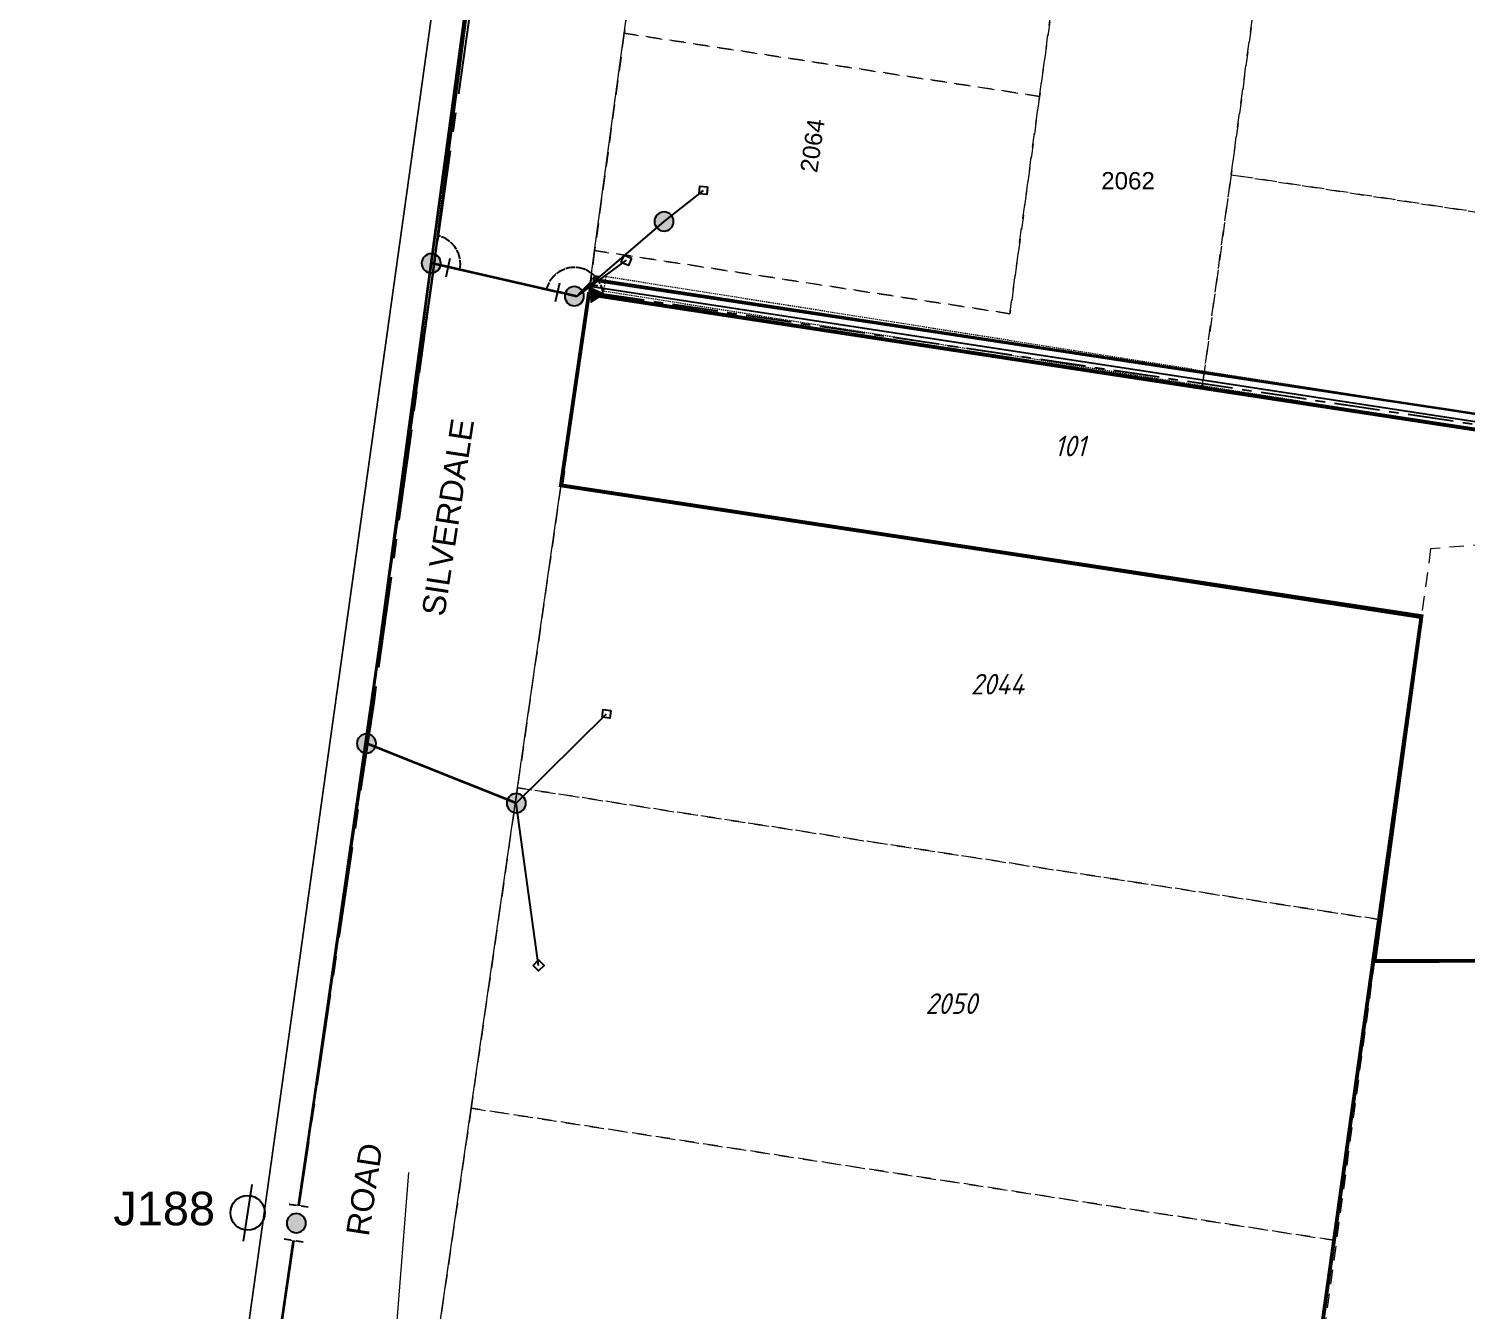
# Model space of a CAD drawing. Header units: metres. Extents: x 277548 to 280124, y 6243677 to 6246862.
# Drawn here: x 278435.7 to 278585.5, y 6245176.4 to 6245310 of the extents above; entities that cross this region are included whole.
import ezdxf
from ezdxf.enums import TextEntityAlignment as Align

# ---------------------------------------------------------------- set-up
doc = ezdxf.new("R2010")
doc.units = ezdxf.units.M
for name, pattern in [('Cable Exist OH', [1, 1, 0]), ('Cable New OH', [6, 4, -2]), ('Dash', [5, 3, -2]), ('DIVIDE', [1.25, 0.5, -0.25, 0, -0.25, 0, -0.25]), ('DIVIDE2', [0.625, 0.25, -0.125, 0, -0.125, 0, -0.125]), ('HIDDEN', [0.375, 0.25, -0.125]), ('HIDDEN2', [0.1875, 0.125, -0.0625]), ('IECLCENT', [15.5, 9.5, -2, 2, -2]), ('PHANTOM2', [1.25, 0.625, -0.125, 0.125, -0.125, 0.125, -0.125])]:
    doc.linetypes.add(name, pattern=pattern)
doc.layers.get('0').update_dxf_attribs({"color": 6})
doc.layers.add('_User ZKERB-3-1', color=7, linetype='Continuous', lineweight=0, true_color=0x949494)
doc.layers.add('_User ZSTG1-1-1', color=7, linetype='Continuous', lineweight=0, true_color=0x0000f0)
for name, color, linetype, lineweight in [('_User ZSTG1-1-5', 7, 'Continuous', 0), ('Cadastre Land Parcels_SP_EXT', 9, 'Continuous', 5), ('Cadastre Other Property_SP_EXT', 9, 'HIDDEN', 5), ('Cadastre Roads_SP_EXT', 94, 'Continuous', 15)]:
    doc.layers.add(name, color=color, linetype=linetype, lineweight=lineweight)
for name, color, linetype in [('Duct_SP_EXT', 7, 'Continuous'), ('Equip_LV_EXT', 7, 'Continuous'), ('Equip_SP_HV_EXT', 7, 'Continuous'), ('Mains_HV_NEW', 2, 'Continuous'), ('Mains_LV_EXT', 7, 'Continuous'), ('Notes', 7, 'Continuous'), ('Notes_HV_MISC', 7, 'Continuous'), ('Notes_LV_MISC', 7, 'Continuous'), ('Notes_SP_MISC', 7, 'Continuous'), ('Services_SP_EXT', 7, 'Continuous'), ('Span_SP_MISC', 7, 'Continuous'), ('Sub_HV_EXT', 7, 'Continuous'), ('SupportsOH_SP_TR_HV_LV_SL_EXT', 7, 'Continuous')]:
    doc.layers.add(name, color=color, linetype=linetype)
doc.styles.add('HVSW_LABEL', font='arial.ttf')
doc.styles.add('iecISOCP', font='isocp.shx')
doc.styles.add('POLE_LABEL', font='arial.ttf')
doc.styles.get("Standard").update_dxf_attribs({"font": 'arial.ttf'})

# ---------------------------------------------------------------- blocks, each defined once
blk = doc.blocks.new('CCP_EXT')
at = {"flags": 9}
for tag, p in [('LIFE_SUPPORT', (0, -1.6)), ('STATE', (0, -1.8)), ('NOTES', (0, -2))]:
    blk.add_attdef(tag, text='', height=0.2, dxfattribs=at).set_placement(p, align=Align.MIDDLE_LEFT)
blk.add_wipeout([(0, 0.57), (0.57, 0), (0, -0.57), (-0.57, 0)])
blk.add_lwpolyline([(-0.57, 0), (0, 0.57), (0.57, 0), (0, -0.57), (-0.57, 0)])
at = {"flags": 1}
blk.add_attdef('Z', (0, 0), '', height=0.2, dxfattribs=at)
at = {"flags": 9}
for tag, p in [('CCP_TYPE', (0, 0)), ('CONSTRUCTED_VOLTAGE', (0, -0.2)), ('OPERATING_VOLTAGE', (0, -0.6)), ('ORIENTATION', (0, -0.8)), ('OWNED_BY', (0, -1)), ('NO_PHASES', (0, -0.4)), ('USAGE', (0, -1.2)), ('LEGEND', (0, -1.4))]:
    blk.add_attdef(tag, text='', height=0.2, dxfattribs=at).set_placement(p, align=Align.MIDDLE_LEFT)
blk = doc.blocks.new('POLE_EXT')
blk.add_hatch(color=256).paths.add_polyline_path([(-1, 0, 1), (1, 0, 1)])
blk.add_lwpolyline([(-1, 0, 1), (1, 0, 1)], format="xyb", close=True)
for tag, height, flags, p in [('pNumber', 2.5, 8, (-17.84, 2.07)), ('OWNED_BY', 0.2, 9, (1.35, -0.4)), ('SPECIAL_USE', 0.2, 9, (1.35, -0.8)), ('STATE', 0.2, 9, (1.35, -1)), ('cLV', 0.2, 9, (1.35, -1.4)), ('hDepth', 0.2, 9, (1.35, -1.6)), ('PARENT', 0.2, 9, (1.35, -0.6)), ('USAGE', 0.2, 9, (1.35, -1.2)), ('hDia', 0.2, 9, (1.35, -1.8)), ('cHV', 0.2, 9, (1.35, -2)), ('LBRACKET', 0.2, 9, (1.35, -2.2)), ('LExisting', 0.2, 9, (1.35, -2.4)), ('LANTNUMBER', 0.2, 9, (1.35, -2.6)), ('LOther', 0.2, 9, (1.35, -2.8)), ('LRemove', 0.2, 9, (1.35, -3)), ('cLinedev', 0.2, 9, (1.35, -3.4)), ('pExisting', 0.2, 9, (1.35, -3.8)), ('pFooting', 0.2, 9, (1.35, -4.4)), ('LEGEND', 0.2, 9, (1.35, -3.2)), ('LOCATION', 0.2, 9, (1.35, -3.6)), ('PFNUMBER', 0.2, 9, (1.35, -4)), ('NEWPFNUMBER', 0.2, 9, (1.35, -4.2)), ('pNew', 0.2, 9, (1.35, -4.6)), ('pRelocate', 0.2, 9, (1.35, -5)), ('pRemove', 0.2, 9, (1.35, -5.2)), ('pReplace', 0.2, 9, (1.35, -5.4)), ('pStay', 0.2, 9, (1.35, -5.6)), ('pType', 0.2, 9, (1.35, -5.8)), ('cspan', 0.2, 9, (1.35, -6)), ('STREETNAME', 0.2, 9, (1.35, -6.2)), ('SUBURB', 0.2, 9, (1.35, -6.4)), ('OPERATED_BY', 0.2, 9, (1.36, -7.01)), ('NOTES', 0.2, 9, (1.35, -6.6)), ('MAINTAINED_BY', 0.2, 9, (1.36, -6.81))]:
    blk.add_attdef(tag, text='', height=height, dxfattribs=dict(flags=flags)).set_placement(p, align=Align.MIDDLE_LEFT)
at = {"style": 'POLE_LABEL'}
for tag, height, flags, p in [('ASSET_NUM', 2.5, 8, (2, 2)), ('STRUCTURE_PLANT_NUMBER', 0.2, 9, (1.35, 0.03)), ('STREET_CODE', 0.2, 9, (1.35, -0.2))]:
    blk.add_attdef(tag, text='', height=height, dxfattribs=dict(at, flags=flags)).set_placement(p, align=Align.MIDDLE_LEFT)
at = {"flags": 1}
blk.add_attdef('Z', (1.35, -7.33), '', height=0.2, dxfattribs=at)
blk = doc.blocks.new('HV_ABS_CLOSED_EXT')
blk.add_line((-3, 6.87), (3, 6.87))
blk.add_circle((0, 6.87), 1.8)
at = {"style": 'HVSW_LABEL'}
for tag, height, flags, p in [('ASSET_NUM', 3.5, 8, (2, 2)), ('STREET_CODE', 0.2, 9, (0, -0.2))]:
    blk.add_attdef(tag, text='', height=height, dxfattribs=dict(at, flags=flags)).set_placement(p, align=Align.MIDDLE_LEFT)
at = {"flags": 1}
blk.add_attdef('Z', (0, 0), '', height=0.2, dxfattribs=at)
at = {"flags": 9}
for tag, p in [('ACTUAL_STATUS', (0, -0.4)), ('CONSTRUCTED_VOLTAGE', (0, -0.6)), ('OPERATING_VOLTAGE', (0, -1)), ('ORIENTATION', (0, -1.2)), ('OWNED_BY', (0, -1.4)), ('STATE', (0, -1.6)), ('NO_PHASES', (0, -0.8)), ('SWITCH_TYPE', (0, -1.8)), ('STREETNAME', (0, -2.6)), ('SUBURB', (0, -2.8)), ('USAGE', (0, -2)), ('LEGEND', (0, -2.2)), ('LOCATION', (0, -2.4)), ('NOTES', (0, -3))]:
    blk.add_attdef(tag, text='', height=0.2, dxfattribs=at).set_placement(p, align=Align.MIDDLE_LEFT)
blk = doc.blocks.new('HV_ENDCAP_NEW')
for points in [[(-0.5, 0.25), (-0.5, 0.75), (0.5, 0.75), (0.5, 0.25)], [(0, 0.5), (0, 0)]]:
    blk.add_lwpolyline(points)
for tag, flags, p in [('CONNECTOR_TYPE', 9, (1.5, 0)), ('CONSTRUCTED_VOLTAGE', 9, (1.5, -0.2)), ('OPERATING_VOLTAGE', 9, (1.5, -0.6)), ('ORIENTATION', 9, (1.5, -0.8)), ('OWNED_BY', 9, (1.5, -1)), ('OPERATED_BY', 9, (1.5, -1.2)), ('STATE', 9, (1.5, -1.6)), ('NO_PHASES', 9, (1.5, -0.4)), ('MAINTAINED_BY', 9, (1.5, -1.4)), ('Z', 1, (1.5, -2.4)), ('USAGE', 9, (1.5, -1.8)), ('LEGEND', 9, (1.5, -2)), ('NOTES', 9, (1.5, -2.2))]:
    blk.add_attdef(tag, text='', height=0.2, dxfattribs=dict(flags=flags)).set_placement(p, align=Align.MIDDLE_LEFT)
blk = doc.blocks.new('End Shackle_NEW')
blk.add_line((1, 1.81), (-1, 1.81))
at = {"flags": 1}
blk.add_attdef('Z', (0, 0), '', height=0.2, dxfattribs=at)
at = {"flags": 9}
for tag, p in [('CONNECTOR_TYPE', (0, 0)), ('CONSTRUCTED_VOLTAGE', (0, -0.2)), ('OPERATING_VOLTAGE', (0, -0.6)), ('ORIENTATION', (0, -0.8)), ('OWNED_BY', (0, -1)), ('STATE', (0, -1.2)), ('NO_PHASES', (0, -0.4)), ('USAGE', (0, -1.4)), ('NOTES', (0, -1.6)), ('OPERATED_BY', (0, -2.01)), ('MAINTAINED_BY', (0, -1.81))]:
    blk.add_attdef(tag, text='', height=0.2, dxfattribs=at).set_placement(p, align=Align.MIDDLE_LEFT)
blk.add_wipeout([(-0.25, 0), (-0.25, 1.81), (0.25, 1.82), (0.25, 0)])
blk = doc.blocks.new('LV_End Shackle_EXT')
at = {"flags": 9}
for tag, p in [('OWNED_BY', (0, -1)), ('STATE', (0, -1.2)), ('USAGE', (0, -1.4)), ('NOTES', (0, -1.6))]:
    blk.add_attdef(tag, text='', height=0.2, dxfattribs=at).set_placement(p, align=Align.MIDDLE_LEFT)
blk.add_wipeout([(-0.25, 0), (-0.25, 1.81), (0.25, 1.82), (0.25, 0)])
blk.add_line((1, 1.81), (-1, 1.81))
at = {"flags": 1}
blk.add_attdef('Z', (0, 0), '', height=0.2, dxfattribs=at)
at = {"flags": 9}
for tag, p in [('CONNECTOR_TYPE', (0, 0)), ('CONSTRUCTED_VOLTAGE', (0, -0.2)), ('OPERATING_VOLTAGE', (0, -0.6)), ('ORIENTATION', (0, -0.8)), ('NO_PHASES', (0, -0.4))]:
    blk.add_attdef(tag, text='', height=0.2, dxfattribs=at).set_placement(p, align=Align.MIDDLE_LEFT)
blk = doc.blocks.new('UGOH_EXT')
blk.add_hatch(color=256).paths.add_polyline_path([(-0.75, 1.7), (0.75, 1.7), (0, 3)])
at = {"color": 1}
blk.add_lwpolyline([(-0.75, 1.7), (0.75, 1.7), (0, 3)], close=True, dxfattribs=at)
for tag, flags, p in [('CONSTRUCTED_VOLTAGE', 9, (1.5, 0)), ('ACTUAL_STATUS', 9, (1.5, -1.6)), ('OPERATING_VOLTAGE', 9, (1.5, -0.2)), ('ORIENTATION', 9, (1.5, -0.4)), ('STATE', 9, (1.5, -0.6)), ('OWNED_BY', 9, (1.5, -1)), ('OPERATED_BY', 9, (1.5, -1.2)), ('USAGE', 9, (1.5, -0.8)), ('MAINTAINED_BY', 9, (1.5, -1.4)), ('TYPE', 1, (1.5, -2)), ('NUMBER_OF_PHASES', 9, (1.5, -1.8))]:
    blk.add_attdef(tag, text='', height=0.2, dxfattribs=dict(flags=flags)).set_placement(p, align=Align.MIDDLE_LEFT)

msp = doc.modelspace()

# ---------------------------------------------------------------- linework, layer by layer
at = {"layer": '_User ZKERB-3-1', "linetype": 'Continuous'}
msp.add_line((278475.27418, 6245190.77777), (278471.01218, 6245137.88406), dxfattribs=at)
at = {"layer": '_User ZSTG1-1-1', "color": 252, "linetype": 'Dash', "ltscale": 0.5, "true_color": 0x878787}
for p, q in [((278494.04897, 6245282.32698), (278583.71369, 6245268.69531)), ((278583.71369, 6245268.69531), (278601.63081, 6245265.97172)), ((278580.82827, 6245248.76502), (278491.33162, 6245262.37113)), ((278600.21361, 6245257.235), (278581.78509, 6245255.7927)), ((278581.78509, 6245255.7927), (278580.82827, 6245248.76502)), ((278580.82827, 6245248.76502), (278575.93578, 6245212.83527)), ((278575.93578, 6245212.83527), (278570.26369, 6245171.18021)), ((278595.44789, 6245212.8472), (278575.93578, 6245212.83527))]:
    msp.add_line(p, q, dxfattribs=at)
for points in [[(278529.79197, 6245327.75096), (278500.827, 6245332.15796), (278497.74296, 6245309.51398), (278541.024, 6245302.934), (278544.10804, 6245325.57798), (278529.79197, 6245327.75096)], [(278549.68404, 6245324.72698), (278544.10804, 6245325.57798), (278541.024, 6245302.934), (278537.94004, 6245280.28799), (278494.659, 6245286.86903), (278494.03899, 6245282.31001), (278557.97299, 6245272.61701), (278560.98796, 6245294.75996), (278564.75897, 6245322.45303), (278549.68404, 6245324.72698)], [(278569.57902, 6245321.72102), (278564.75897, 6245322.45303), (278560.98796, 6245294.75996), (278600.35896, 6245288.77402), (278605.33403, 6245271.81698), (278605.88496, 6245272.24901), (278606.45797, 6245272.65296), (278607.05104, 6245273.02599), (278607.66204, 6245273.36801), (278608.28999, 6245273.677), (278608.93403, 6245273.95101), (278609.59201, 6245274.19401), (278609.82998, 6245274.27104), (278597.141, 6245317.52999), (278589.47099, 6245318.69598), (278569.57902, 6245321.72102)], [(278541.024, 6245302.934), (278497.74296, 6245309.51398), (278494.659, 6245286.86903), (278537.94004, 6245280.28799), (278541.024, 6245302.934)], [(278605.33403, 6245271.81698), (278600.35896, 6245288.77402), (278560.98796, 6245294.75996), (278557.97299, 6245272.61701), (278583.67196, 6245268.75696), (278601.64499, 6245265.97899), (278601.835, 6245266.58601), (278602.05503, 6245267.18402), (278602.30599, 6245267.76799), (278602.589, 6245268.33897), (278602.90002, 6245268.89396), (278603.24002, 6245269.432), (278603.60801, 6245269.94998), (278604.001, 6245270.45003), (278604.42102, 6245270.92897), (278604.86604, 6245271.38397), (278605.33403, 6245271.81698)], [(278576.39803, 6245217.15499), (278580.73466, 6245248.54533), (278491.1409, 6245262.39853), (278486.61402, 6245230.887), (278576.39803, 6245217.15499)], [(278576.39803, 6245217.15499), (278486.61402, 6245230.887), (278481.78399, 6245197.49197), (278571.70103, 6245183.72604), (278576.39803, 6245217.15499)], [(278571.70103, 6245183.72604), (278481.78399, 6245197.49197), (278476.95502, 6245164.19004), (278567.05297, 6245150.34797), (278571.70103, 6245183.72604)]]:
    msp.add_lwpolyline(points, close=True, dxfattribs=at)
at = {"layer": 'Cadastre Other Property_SP_EXT', "linetype": 'HIDDEN2'}
msp.add_lwpolyline([(278495.82436, 6245284.14456), (278495.58226, 6245282.66747), (278602.77584, 6245265.71395), (278603.33159, 6245267.14472), (278495.82436, 6245284.14456)], close=True, dxfattribs=at)
at = {"layer": 'Duct_SP_EXT'}
for p, q in [((278494.29378, 6245283.99248), (278494.23026, 6245283.57731)), ((278494.29378, 6245283.99248), (278601.99339, 6245267.51577)), ((278494.16675, 6245283.16214), (278494.23026, 6245283.57731)), ((278494.16675, 6245283.16214), (278601.86636, 6245266.68543))]:
    msp.add_line(p, q, dxfattribs=at)
at = {"layer": 'Notes_HV_MISC', "linetype": 'Cable Exist OH', "const_width": 0.25}
msp.add_lwpolyline([(278463.56033, 6245185.51161), (278451.41101, 6245102.56338)], dxfattribs=at)
at = {"layer": 'Notes_LV_MISC', "linetype": 'IECLCENT'}
for points in [[(278486.15054, 6245343.31144), (278477.65681, 6245283.54741)], [(278492.79249, 6245282.09676), (278477.62607, 6245285.53681)], [(278471.66922, 6245239.98999), (278463.56033, 6245185.51161)], [(278470.87508, 6245235.49464), (278486.49171, 6245229.28061)]]:
    msp.add_lwpolyline(points, dxfattribs=at)
at = {"layer": 'Notes_LV_MISC', "linetype": 'IECLCENT', "ltscale": 0.5, "flags": 128}
msp.add_lwpolyline([(278603.64722, 6245265.61031), (278602.93141, 6245260.34548), (278600.94964, 6245260.61492), (278601.74207, 6245266.44324), (278495.52565, 6245282.32532), (278494.66227, 6245282.25742)], dxfattribs=at)
at = {"layer": 'Services_SP_EXT'}
msp.add_lwpolyline([(278470.87508, 6245235.53767), (278486.49171, 6245229.28061)], dxfattribs=at)
at = {"layer": 'Span_SP_MISC', "lineweight": 35}
for p, q in [((278463.56033, 6245185.51144), (278470.87508, 6245235.49464)), ((278486.49171, 6245229.28061), (278470.87508, 6245235.49464)), ((278451.41101, 6245102.56338), (278463.56033, 6245185.51144))]:
    msp.add_line(p, q, dxfattribs=at)

# ---------------------------------------------------------------- block references
at = {"layer": 'Equip_LV_EXT', "rotation": 273.9854474721979}
msp.add_blockref('UGOH_EXT', (278492.53662, 6245282.10635), dxfattribs=at)
at = {"layer": 'Equip_SP_HV_EXT'}
ref = msp.add_blockref('HV_ABS_CLOSED_EXT', (278451.70046, 6245187.63103), dxfattribs=dict(at, rotation=261.2579723912438))
ref.add_attrib('ASSET_NUM', 'J188', dxfattribs={"layer": '0', "height": 3.5, "style": 'HVSW_LABEL'}).set_placement((278444.4932, 6245184.23584), align=Align.BOTTOM_LEFT)
at = {"layer": 'Sub_HV_EXT', "linetype": 'DIVIDE', "rotation": 82.2093648424263}
msp.add_blockref('HV_ENDCAP_NEW', (278495.30478, 6245283.65072), dxfattribs=at)
at = {"layer": 'SupportsOH_SP_TR_HV_LV_SL_EXT'}
for p in [(278501.89183, 6245289.89147), (278470.87508, 6245235.49464), (278486.49171, 6245229.28061), (278486.49171, 6245229.28061)]:
    msp.add_blockref('POLE_EXT', p, dxfattribs=at)

# ---------------------------------------------------------------- texts
at = {"layer": '_User ZSTG1-1-5', "color": 252, "linetype": 'Cable New OH', "true_color": 0x878787, "style": 'iecISOCP', "oblique": 15}
for s, p in [('101', (278542.56529, 6245265.42497)), ('2044', (278533.85101, 6245240.60725)), ('2050', (278529.12426, 6245207.31502))]:
    msp.add_text(s, height=2.15, dxfattribs=at).set_placement(p)
at = {"layer": 'Cadastre Land Parcels_SP_EXT'}
msp.add_text('2064', height=1.8, rotation=81.667061, dxfattribs=at).set_placement((278517.84154, 6245294.90127))
msp.add_text('2062', height=1.8, dxfattribs=at).set_placement((278547.44945, 6245293.24409))
at = {"layer": 'Notes_LV_MISC', "color": 7}
for s, p in [('SILVERDALE', (278479.36514, 6245259.07062)), ('ROAD', (278470.65398, 6245189.02365))]:
    msp.add_text(s, height=2.4, rotation=81.3555561, dxfattribs=at).set_placement(p, align=Align.MIDDLE_CENTER)

# ---------------------------------------------------------------- next in the draw order: block references
at = {"layer": 'Equip_LV_EXT'}
for p, rotation in [((278477.62672, 6245285.49396), 257.1769269528102), ((278492.53644, 6245282.1064), 77.17656077365521)]:
    msp.add_blockref('LV_End Shackle_EXT', p, dxfattribs=dict(at, rotation=rotation))

# ---------------------------------------------------------------- next in the draw order: linework, layer by layer
at = {"layer": '_User ZSTG1-1-1', "color": 252, "linetype": 'Dash', "ltscale": 0.5, "true_color": 0x878787}
msp.add_line((278491.33162, 6245262.37113), (278494.04897, 6245282.32698), dxfattribs=at)
at = {"layer": 'Cadastre Land Parcels_SP_EXT', "linetype": 'Continuous'}
msp.add_lwpolyline([(278487.77603, 6245383.72699), (277752.27298, 6245488.94898), (277699.81304, 6245136.16802), (278096.86401, 6245079.83796), (278048.99497, 6244739.71701), (278118.93303, 6244744.49801), (278213.65598, 6244772.58204), (278291.14497, 6244821.76697), (278321.77599, 6244865.59099), (278358.03096, 6244967.69299), (278447.97203, 6245099.12503), (278487.347, 6245380.666), (278487.77603, 6245383.72699)], close=True, dxfattribs=at)
msp.add_lwpolyline([(279153.18627, 6245168.51426), (278660.67525, 6245243.39005), (278599.53344, 6245252.68536), (278601.196, 6245264.05802), (278601.29599, 6245264.64499), (278601.42796, 6245265.22701), (278601.47398, 6245265.40801), (278601.64499, 6245265.97899), (278583.67196, 6245268.75696), (278557.97299, 6245272.61701), (278557.97299, 6245272.61701), (278494.03899, 6245282.31001), (278491.1409, 6245262.39853), (278580.74285, 6245248.54404), (278576.39803, 6245217.15499), (278571.70103, 6245183.72604), (278567.05297, 6245150.34797), (278476.95502, 6245164.19004), (278469.09201, 6245108.23398), (278489.14298, 6245105.09596), (278466.94294, 6244948.90088), (279257.03894, 6244823.62074)], dxfattribs=at)
at = {"layer": 'Cadastre Roads_SP_EXT', "linetype": 'Continuous'}
msp.add_lwpolyline([(278376.41097, 6244959.55701), (278466.47003, 6245089.74803), (278469.09201, 6245108.23404), (278476.95501, 6245164.19004), (278481.78401, 6245197.49199), (278486.61398, 6245230.88701), (278491.40501, 6245264.237), (278494.039, 6245282.31001), (278494.65899, 6245286.86897), (278497.74298, 6245309.51401), (278500.82697, 6245332.15799), (278507.613, 6245381.99704), (278499.17097, 6245381.44301), (278487.34701, 6245380.66601), (278447.97201, 6245099.12504), (278358.03102, 6244967.69297)], dxfattribs=at)
at = {"layer": 'Mains_LV_EXT', "linetype": 'Cable Exist OH'}
for centre, radius, start, end in [((278477.66853, 6245285.48454), 3, 348.0146077, 76.9209367), ((278492.53651, 6245282.10657), 2.99714, 4.1853883, 166.3208995)]:
    msp.add_arc(centre, radius, start, end, dxfattribs=at)
at = {"layer": 'Notes_HV_MISC', "linetype": 'Cable Exist OH', "const_width": 0.25}
for points in [[(278485.70942, 6245345.34999), (278477.66932, 6245283.54132)], [(278477.66932, 6245283.54132), (278463.56033, 6245185.51161)]]:
    msp.add_lwpolyline(points, dxfattribs=at)
at = {"layer": 'Notes_LV_MISC', "linetype": 'IECLCENT'}
msp.add_lwpolyline([(278477.66932, 6245283.54132), (278471.66922, 6245239.98999)], dxfattribs=at)
at = {"layer": 'Notes_SP_MISC', "linetype": 'IECLCENT', "ltscale": 0.5, "const_width": 0.2, "flags": 128}
msp.add_lwpolyline([(278494.23027, 6245283.57732), (278492.79249, 6245282.09676)], dxfattribs=at)
at = {"layer": 'Span_SP_MISC', "lineweight": 35}
for p, q in [((278470.87508, 6245235.49464), (278487.97117, 6245362.09931)), ((278492.79249, 6245282.09676), (278477.62607, 6245285.53681))]:
    msp.add_line(p, q, dxfattribs=at)

# ---------------------------------------------------------------- next in the draw order: block references
at = {"layer": 'SupportsOH_SP_TR_HV_LV_SL_EXT'}
for p in [(278477.62607, 6245285.53681), (278477.62607, 6245285.53681), (278492.53645, 6245282.10644), (278492.53645, 6245282.10644)]:
    msp.add_blockref('POLE_EXT', p, dxfattribs=at)

# ---------------------------------------------------------------- next in the draw order: block references
at = {"layer": 'Mains_HV_NEW', "color": 2, "linetype": 'Cable New OH', "rotation": 351.8099097080914}
msp.add_blockref('End Shackle_NEW', (278463.56033, 6245185.51161), dxfattribs=at).dxf.unprotected_set("ltscale", 0)
at = {"layer": 'Services_SP_EXT'}
for p, rotation in [((278505.98481, 6245293.14226), 219.0428690117449), ((278497.95993, 6245285.84962), 202.864917415533), ((278495.8971, 6245238.5849), 216.1598807165001)]:
    msp.add_blockref('CCP_EXT', p, dxfattribs=dict(at, rotation=rotation))
msp.add_blockref('CCP_EXT', (278488.81204, 6245212.37439), dxfattribs=at)

# ---------------------------------------------------------------- next in the draw order: block references
at = {"layer": 'Mains_HV_NEW', "color": 2, "linetype": 'Cable New OH', "rotation": 171.6672108562804}
msp.add_blockref('End Shackle_NEW', (278463.56033, 6245185.51161), dxfattribs=at).dxf.unprotected_set("ltscale", 0)
at = {"layer": 'Services_SP_EXT'}
for p, rotation in [((278505.98481, 6245293.14226), 219.0428690117449), ((278497.95993, 6245285.84962), 202.864917415533), ((278495.8971, 6245238.5849), 216.1598807165001)]:
    msp.add_blockref('CCP_EXT', p, dxfattribs=dict(at, rotation=rotation))
msp.add_blockref('CCP_EXT', (278488.81204, 6245212.37439), dxfattribs=at)

# ---------------------------------------------------------------- next in the draw order: linework, layer by layer
at = {"layer": 'Notes', "color": 20, "linetype": 'PHANTOM2', "ltscale": 7.5, "true_color": 0xff470a, "const_width": 0.4, "flags": 128}
msp.add_lwpolyline([(278494.0465, 6245282.30887), (278601.62036, 6245265.8967), (278601.45683, 6245265.26602), (278601.32518, 6245264.77353), (278599.53344, 6245252.68536), (279145.25413, 6245169.72015), (279149.03558, 6245165.1227), (279147.36243, 6245126.49783), (279111.26352, 6245134.42811), (278893.7627, 6245167.49461), (278772.07802, 6245187.00574), (278635.14377, 6245207.82359), (278634.99144, 6245206.83542), (278595.44789, 6245212.8472), (278575.93578, 6245212.83527), (278580.82827, 6245248.76502), (278491.1409, 6245262.39853)], close=True, dxfattribs=at)
msp.add_lwpolyline([(278491.1409, 6245262.39853), (278580.82827, 6245248.76502), (278566.8694, 6245149.14049), (278476.73864, 6245162.65024), (278469.15313, 6245108.669), (278490.58761, 6245105.68093), (278481.62159, 6245046.23023), (278519.68421, 6245040.44342), (278537.47973, 6245037.73798), (278537.83035, 6245040.04422), (278712.8503, 6245013.43606), (278718.64237, 6245051.49788), (278726.85868, 6245050.12118), (278729.13217, 6245065.07548), (278732.30009, 6245085.91305), (278732.31704, 6245097.45294), (278751.35871, 6245095.30822), (278812.84224, 6245085.96092), (278827.54905, 6245085.36041), (278876.98037, 6245078.50613), (279083.60407, 6245047.09327), (279090.03231, 6245046.11599), (279144.98476, 6245027.52503, 0.130972358), (279149.70392, 6245088.12442), (279153.18627, 6245168.51426), (279145.25411, 6245169.72018), (279149.03558, 6245165.1227), (279147.36236, 6245126.49632), (279111.26352, 6245134.42811), (278893.7627, 6245167.49461), (278772.07802, 6245187.00574), (278635.14377, 6245207.82359), (278634.99144, 6245206.83542), (278595.44789, 6245212.8472), (278575.93578, 6245212.83527), (278580.82827, 6245248.76502), (278491.1409, 6245262.39853)], format="xyb", close=True, dxfattribs=at)
at = {"layer": 'Notes_HV_MISC', "linetype": 'DIVIDE2', "ltscale": 7.5, "const_width": 0.25, "flags": 128}
msp.add_lwpolyline([(278859.95972, 6245236.45039), (278858.46622, 6245225.53434), (278837.07599, 6245228.69006), (278837.07599, 6245228.69006), (278801.108, 6245234.15914), (278781.32918, 6245237.16611), (278761.55012, 6245240.17317), (278741.77014, 6245243.18014), (278721.99107, 6245246.18712), (278702.21217, 6245249.19409), (278682.43303, 6245252.20107), (278662.65313, 6245255.20913), (278642.87398, 6245258.2151), (278632.93807, 6245259.72684), (278632.0632, 6245259.88275), (278631.15664, 6245260.09513), (278630.26893, 6245260.35313), (278629.39148, 6245260.65626), (278628.53029, 6245261.00778), (278627.69422, 6245261.40067), (278626.87599, 6245261.83635), (278626.07862, 6245262.31841), (278625.31061, 6245262.83959), (278624.56929, 6245263.40123), (278623.86234, 6245263.99899), (278623.18576, 6245264.63211), (278622.5427, 6245265.30169), (278621.93944, 6245265.99821), (278621.43502, 6245266.64135), (278620.91968, 6245267.37433), (278620.64399, 6245267.79407), (278620.35904, 6245268.1898), (278620.06367, 6245268.55808), (278619.74952, 6245268.91043), (278619.41778, 6245269.24509), (278619.06768, 6245269.56366), (278618.70432, 6245269.86129), (278618.32545, 6245270.13848), (278617.92772, 6245270.3994), (278617.5219, 6245270.6368), (278617.10241, 6245270.85277), (278616.67215, 6245271.04738), (278616.23446, 6245271.21763), (278615.78585, 6245271.36569), (278615.33132, 6245271.48998), (278614.87262, 6245271.58933), (278614.40324, 6245271.66557), (278613.93636, 6245271.7172), (278613.46381, 6245271.74348), (278612.99092, 6245271.74657), (278612.51971, 6245271.72413), (278612.05508, 6245271.678), (278611.58945, 6245271.60518), (278611.12266, 6245271.50908), (278610.67413, 6245271.39105), (278610.5737, 6245271.3586), (278610.04176, 6245271.16216), (278609.54051, 6245270.94878), (278609.0577, 6245270.71129), (278608.5834, 6245270.44578), (278608.12202, 6245270.15549), (278607.67583, 6245269.84102), (278607.28169, 6245269.53196), (278606.95837, 6245269.23275), (278606.62271, 6245268.88966), (278606.31006, 6245268.53306), (278606.01169, 6245268.15335), (278605.73258, 6245267.76054), (278605.47832, 6245267.35814), (278605.24326, 6245266.93881), (278601.87418, 6245267.46133), (278601.87418, 6245267.46133), (278583.89798, 6245270.23991), (278558.19681, 6245274.10015), (278495.30478, 6245283.63531)], dxfattribs=at)
at = {"layer": 'Services_SP_EXT'}
for points in [[(278492.79243, 6245282.09659), (278501.89171, 6245289.89146), (278505.98484, 6245293.14225)], [(278492.79243, 6245282.09659), (278497.96007, 6245285.84958)], [(278486.49171, 6245229.28061), (278495.8971, 6245238.58493)], [(278488.81194, 6245212.37438), (278486.49171, 6245229.28061)]]:
    msp.add_lwpolyline(points, dxfattribs=at)

# ---------------------------------------------------------------- next in the draw order: block references
at = {"layer": 'SupportsOH_SP_TR_HV_LV_SL_EXT'}
msp.add_blockref('POLE_EXT', (278463.56033, 6245185.51161), dxfattribs=at)
msp.add_blockref('POLE_EXT', (278463.56033, 6245185.51161), dxfattribs=at)

doc.saveas('drawing.dxf')
